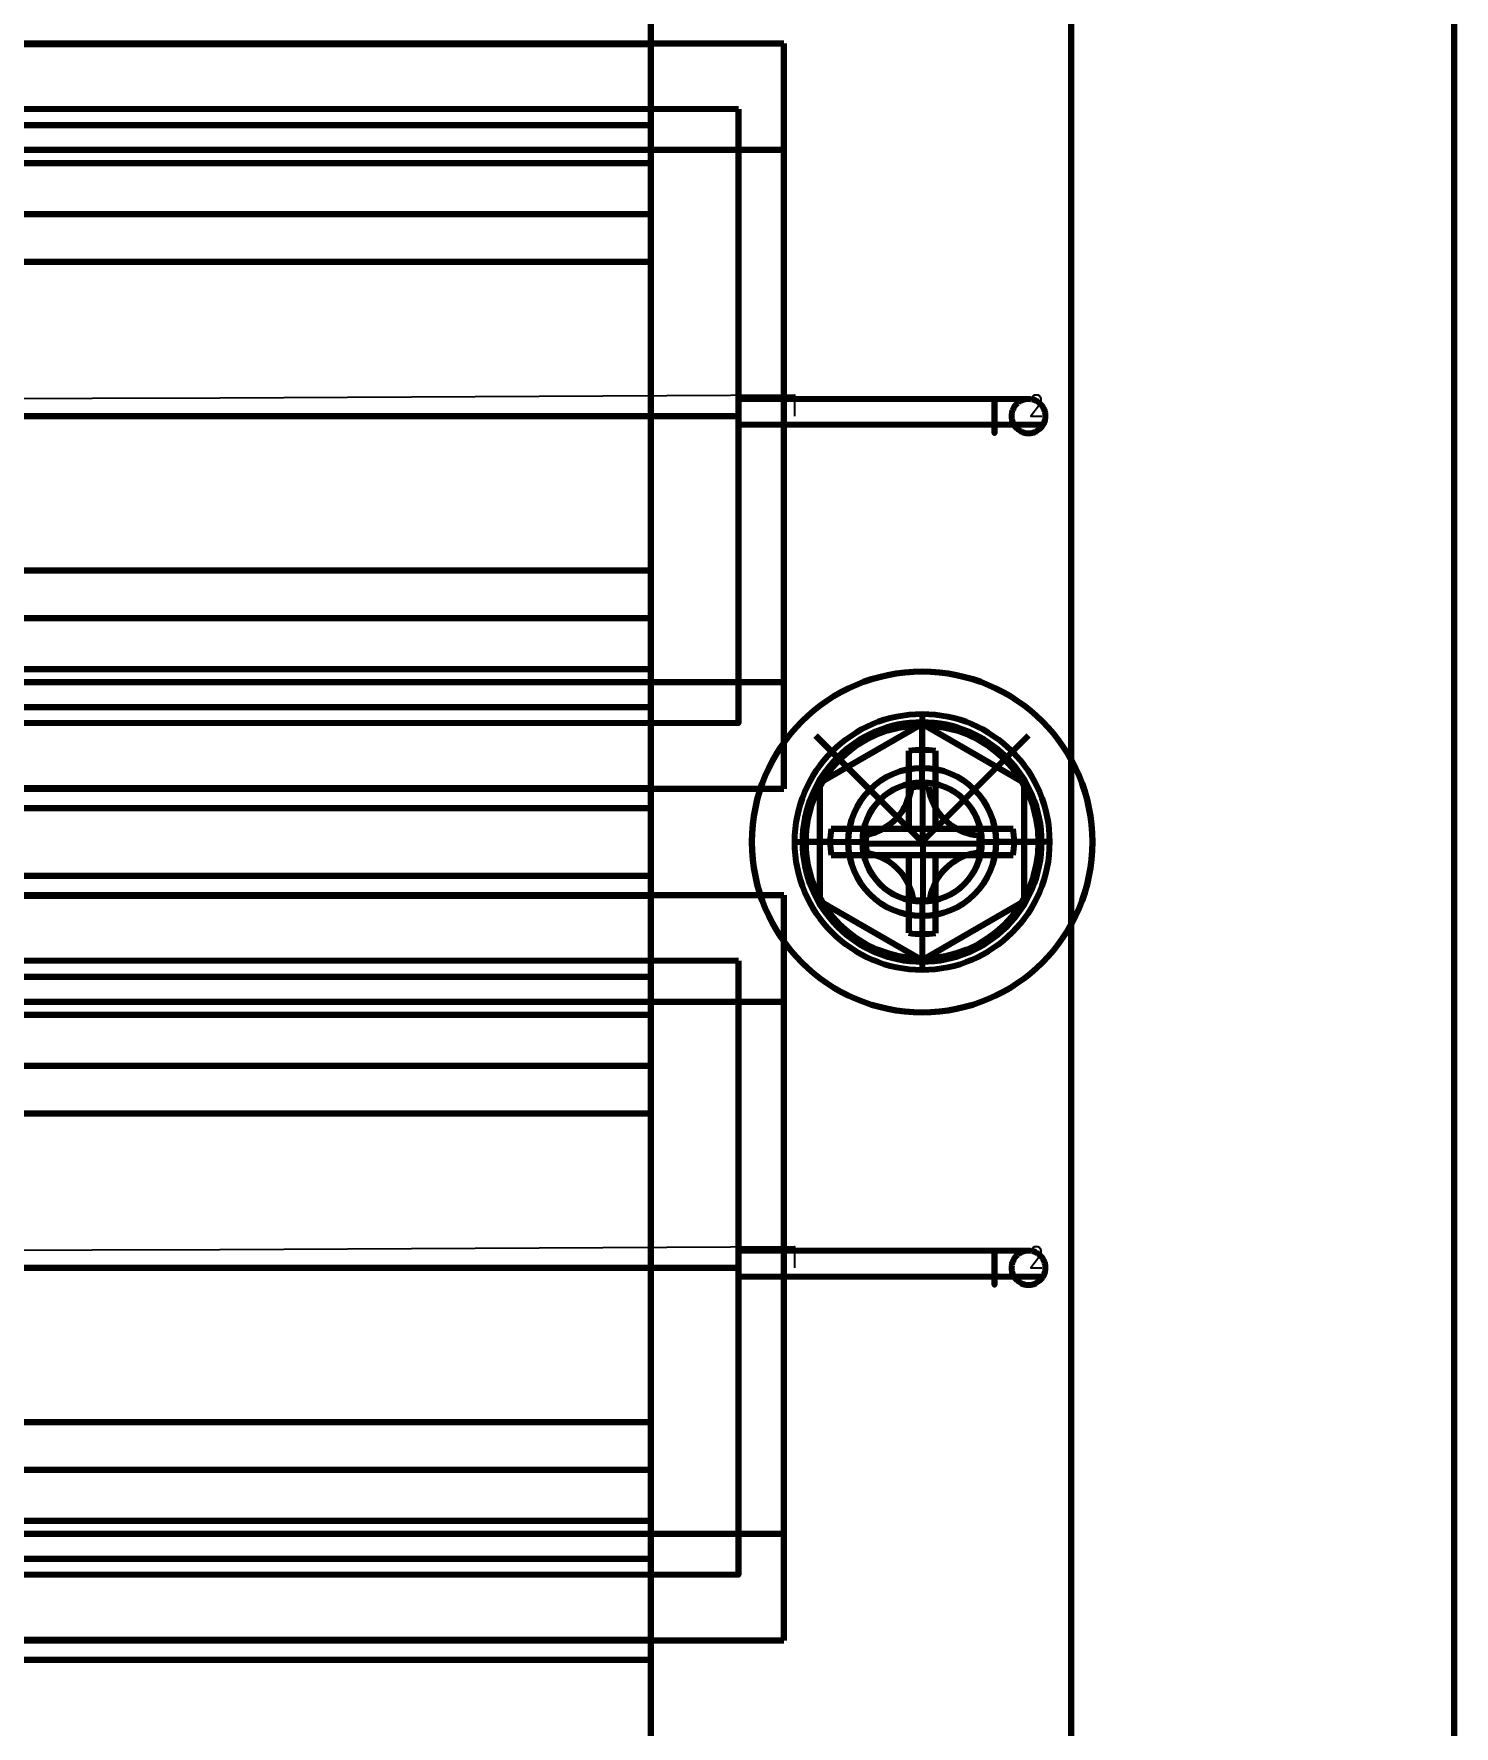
# Model space of a CAD drawing. Header units: inches. Extents: x -0.4 to 8, y -0.5 to 10.5.
# Drawn here: x 5.265 to 6.6, y 1.97 to 3.559 of the extents above; entities that cross this region are included whole.
import ezdxf

# ---------------------------------------------------------------- set-up
doc = ezdxf.new("R2010")
doc.units = ezdxf.units.IN
doc.header["$LTSCALE"] = 0.504853
doc.header["$MEASUREMENT"] = 0
for name, color, linetype in [('1', 7, 'Continuous'), ('135', 7, 'Continuous'), ('2', 7, 'Continuous'), ('3', 7, 'Continuous'), ('65', 7, 'Continuous'), ('80', 7, 'Continuous')]:
    doc.layers.add(name, color=color, linetype=linetype)
doc.styles.get("Standard").update_dxf_attribs({"font": 'ROMANS.SHX'})

# ---------------------------------------------------------------- blocks, each defined once
blk = doc.blocks.new('H50')
at = {"color": 1, "linetype": 'Continuous', "lineweight": 211}
for p, q in [((0, 0.16, -0.062), (0, 0.16, -0.125)), ((0, 0.12, -0.125), (0, 0.0695, -0.0679)), ((0, 0.0695, -0.0679), (0, 0.0695, -0.062)), ((-0.16, 0, -0.125), (-0.16, 0, -0.062)), ((-0.12, 0, -0.125), (-0.0695, 0, -0.0679)), ((-0.0695, 0, -0.0679), (-0.0695, 0, -0.062)), ((0.12, 0, -0.125), (0.0695, 0, -0.0679)), ((0.0695, 0, -0.0679), (0.0695, 0, -0.062)), ((0.16, 0, -0.062), (0.16, 0, -0.125)), ((0, -0.0695, -0.0679), (0, -0.12, -0.125)), ((0, -0.0695, -0.062), (0, -0.0695, -0.0679)), ((0, -0.16, -0.062), (0, -0.16, -0.125))]:
    blk.add_line(p, q, dxfattribs=at)
at = {"color": 1, "linetype": 'Continuous', "lineweight": 211, "extrusion": (-1e-15, 0, -1)}
for centre, radius in [((0, 0, 0.125), 0.16), ((0, 0, 0.125), 0.12), ((0, 0, 0.125), 0.12), ((0, 0, 0.0679), 0.0695), ((0, 0, 0.062), 0.0695)]:
    blk.add_circle(centre, radius, dxfattribs=at)
at = {"color": 1, "linetype": 'Continuous', "lineweight": 211}
for centre, radius in [((0, 0, -0.062), 0.16), ((0, 0, -0.062), 0.16), ((0, 0, -0.125), 0.16), ((0, 0, -0.0679), 0.0695), ((0, 0, -0.062), 0.0695)]:
    blk.add_circle(centre, radius, dxfattribs=at)
at = {"layer": '2', "color": 1, "linetype": 'Continuous', "lineweight": 211}
blk.add_line((0, 0, -0.0899), (-0.1, 0.1, -0.1899), dxfattribs=at)
blk.add_point((0, 0, -0.0899), dxfattribs=at)
blk = doc.blocks.new('H26')
at = {"color": 1, "linetype": 'Continuous', "lineweight": 211}
for p, q in [((0, 0.1095, 0.475), (0, 0.1095, 0.521)), ((-0.012574, 0.0125, 0.535238), (-0.012574, 0.085476, 0.535238)), ((-0.012574, 0.085476, 0.535238), (-0.012574, 0.0125, 0.535238)), ((0.012426, 0.085498, 0.535238), (0.012426, 0.0125, 0.535238)), ((0.012426, 0.0125, 0.535238), (0.012426, 0.085498, 0.535238)), ((0, 0.056, 0.475), (0, 0.056, 0.225)), ((-0.1095, 0, 0.475), (-0.1095, 0, 0.521)), ((-0.085566, 0.0125, 0.5352), (0.085566, 0.0125, 0.5352)), ((0.085566, 0.0125, 0.5352), (-0.085566, 0.0125, 0.5352)), ((-0.056, 0, 0.475), (-0.056, 0, 0.225)), ((-0.012574, 0.0125, 0.554073), (-0.012574, 0.0125, 0.535238)), ((0.012426, 0.0125, 0.535238), (-0.012574, 0.0125, 0.535238)), ((-0.012574, 0.0125, 0.535238), (-0.012574, 0.0125, 0.554069)), ((-0.012574, 0.0125, 0.535238), (0.012426, 0.0125, 0.535238)), ((0.012426, 0.0125, 0.554078), (0.012426, 0.0125, 0.535238)), ((0.012426, 0.0125, 0.535238), (0.012426, 0.0125, 0.554083)), ((0.056, 0, 0.475), (0.056, 0, 0.225)), ((0.1095, 0, 0.521), (0.1095, 0, 0.475)), ((0.085566, -0.0125, 0.5352), (-0.085566, -0.0125, 0.5352)), ((-0.085566, -0.0125, 0.5352), (0.085566, -0.0125, 0.5352)), ((-0.012574, -0.0125, 0.535238), (-0.012574, -0.0125, 0.554073)), ((-0.012574, -0.085476, 0.535238), (-0.012574, -0.0125, 0.535238)), ((-0.012574, -0.0125, 0.554069), (-0.012574, -0.0125, 0.535238)), ((-0.012574, -0.0125, 0.535238), (0.012426, -0.0125, 0.535238)), ((0.012426, -0.0125, 0.535238), (-0.012574, -0.0125, 0.535238)), ((-0.012574, -0.0125, 0.535238), (-0.012574, -0.085476, 0.535238)), ((0.012426, -0.0125, 0.535238), (0.012426, -0.0125, 0.554078)), ((0.012426, -0.0125, 0.554083), (0.012426, -0.0125, 0.535238)), ((0.012426, -0.0125, 0.535238), (0.012426, -0.085498, 0.535238)), ((0.012426, -0.085498, 0.535238), (0.012426, -0.0125, 0.535238)), ((0, -0.056, 0.225), (0, -0.056, 0.475)), ((0, -0.1095, 0.475), (0, -0.1095, 0.521))]:
    blk.add_line(p, q, dxfattribs=at)
for points in [[(-0.012574, 0.085476, 0.535238), (-0.012574, 0.079041, 0.538149), (-0.012574, 0.072537, 0.540819), (-0.012574, 0.065615, 0.543372), (-0.012574, 0.058633, 0.545659), (-0.012574, 0.047163, 0.548813), (-0.012574, 0.03969, 0.550479), (-0.012574, 0.032106, 0.551866), (-0.012574, 0.026034, 0.55276), (-0.012574, 0.021778, 0.553274), (-0.012574, 0.020527, 0.553407), (-0.012574, 0.016575, 0.553776), (-0.012574, 0.013402, 0.554015), (-0.012574, 0.0125, 0.554073)], [(-0.012574, 0.085476, 0.535238), (-0.012574, 0.079041, 0.538149), (-0.012574, 0.072537, 0.540819), (-0.012574, 0.065615, 0.543372), (-0.012574, 0.058633, 0.545659), (-0.012574, 0.047163, 0.548813), (-0.012574, 0.03969, 0.550479), (-0.012574, 0.032106, 0.551866), (-0.012574, 0.026034, 0.55276), (-0.012574, 0.021778, 0.553274), (-0.012574, 0.020527, 0.553407), (-0.012574, 0.016575, 0.553776), (-0.012574, 0.013402, 0.554015), (-0.012574, 0.0125, 0.554073)], [(0.012426, 0.0125, 0.554083), (0.012426, 0.01546, 0.553875), (0.012426, 0.020617, 0.553407), (0.012426, 0.021523, 0.553311), (0.012426, 0.028929, 0.552367), (0.012426, 0.036074, 0.551188), (0.012426, 0.047202, 0.548813), (0.012426, 0.059973, 0.545252), (0.012426, 0.072563, 0.540819), (0.012426, 0.079064, 0.538149), (0.012426, 0.085498, 0.535238)], [(0.012426, 0.0125, 0.554083), (0.012426, 0.01546, 0.553875), (0.012426, 0.020617, 0.553407), (0.012426, 0.021523, 0.553311), (0.012426, 0.028929, 0.552367), (0.012426, 0.036074, 0.551188), (0.012426, 0.047202, 0.548813), (0.012426, 0.059973, 0.545252), (0.012426, 0.072563, 0.540819), (0.012426, 0.079064, 0.538149), (0.012426, 0.085498, 0.535238)], [(-0.012574, 0.0125, 0.554073), (-0.015065, 0.0125, 0.553901), (-0.019846, 0.0125, 0.553481), (-0.020572, 0.0125, 0.553407), (-0.024982, 0.0125, 0.5529), (-0.031273, 0.0125, 0.552005), (-0.039292, 0.0125, 0.550565), (-0.047183, 0.0125, 0.548813), (-0.055807, 0.0125, 0.54651), (-0.06435, 0.0125, 0.543813), (-0.07255, 0.0125, 0.540819), (-0.079093, 0.0125, 0.538131), (-0.085566, 0.0125, 0.5352)], [(-0.012574, 0.0125, 0.554073), (-0.015065, 0.0125, 0.553901), (-0.019846, 0.0125, 0.553481), (-0.020572, 0.0125, 0.553407), (-0.024982, 0.0125, 0.5529), (-0.031273, 0.0125, 0.552005), (-0.039292, 0.0125, 0.550565), (-0.047183, 0.0125, 0.548813), (-0.055807, 0.0125, 0.54651), (-0.06435, 0.0125, 0.543813), (-0.07255, 0.0125, 0.540819), (-0.079093, 0.0125, 0.538131), (-0.085566, 0.0125, 0.5352)], [(0.085566, 0.0125, 0.5352), (0.082523, 0.0125, 0.536612), (0.07255, 0.0125, 0.540819), (0.059958, 0.0125, 0.545252), (0.047183, 0.0125, 0.548813), (0.038709, 0.0125, 0.550681), (0.031321, 0.0125, 0.551997), (0.023713, 0.0125, 0.553056), (0.020572, 0.0125, 0.553407), (0.016371, 0.0125, 0.553797), (0.013138, 0.0125, 0.554037), (0.012426, 0.0125, 0.554083)], [(0.085566, 0.0125, 0.5352), (0.082523, 0.0125, 0.536612), (0.07255, 0.0125, 0.540819), (0.059958, 0.0125, 0.545252), (0.047183, 0.0125, 0.548813), (0.038709, 0.0125, 0.550681), (0.031321, 0.0125, 0.551997), (0.023713, 0.0125, 0.553056), (0.020572, 0.0125, 0.553407), (0.016371, 0.0125, 0.553797), (0.013138, 0.0125, 0.554037), (0.012426, 0.0125, 0.554083)], [(-0.085566, -0.0125, 0.5352), (-0.079093, -0.0125, 0.538131), (-0.07255, -0.0125, 0.540819), (-0.06435, -0.0125, 0.543813), (-0.055807, -0.0125, 0.54651), (-0.047183, -0.0125, 0.548813), (-0.039292, -0.0125, 0.550565), (-0.031273, -0.0125, 0.552005), (-0.024982, -0.0125, 0.5529), (-0.020572, -0.0125, 0.553407), (-0.019846, -0.0125, 0.553481), (-0.015065, -0.0125, 0.553901), (-0.012574, -0.0125, 0.554073)], [(-0.085566, -0.0125, 0.5352), (-0.079093, -0.0125, 0.538131), (-0.07255, -0.0125, 0.540819), (-0.06435, -0.0125, 0.543813), (-0.055807, -0.0125, 0.54651), (-0.047183, -0.0125, 0.548813), (-0.039292, -0.0125, 0.550565), (-0.031273, -0.0125, 0.552005), (-0.024982, -0.0125, 0.5529), (-0.020572, -0.0125, 0.553407), (-0.019846, -0.0125, 0.553481), (-0.015065, -0.0125, 0.553901), (-0.012574, -0.0125, 0.554073)], [(-0.012574, -0.0125, 0.554073), (-0.012574, -0.013402, 0.554015), (-0.012574, -0.016575, 0.553776), (-0.012574, -0.020527, 0.553407), (-0.012574, -0.021778, 0.553274), (-0.012574, -0.026034, 0.55276), (-0.012574, -0.032106, 0.551866), (-0.012574, -0.03969, 0.550479), (-0.012574, -0.047163, 0.548813), (-0.012574, -0.058633, 0.545659), (-0.012574, -0.065615, 0.543372), (-0.012574, -0.072537, 0.540819), (-0.012574, -0.079041, 0.538149), (-0.012574, -0.085476, 0.535238)], [(-0.012574, -0.0125, 0.554073), (-0.012574, -0.013402, 0.554015), (-0.012574, -0.016575, 0.553776), (-0.012574, -0.020527, 0.553407), (-0.012574, -0.021778, 0.553274), (-0.012574, -0.026034, 0.55276), (-0.012574, -0.032106, 0.551866), (-0.012574, -0.03969, 0.550479), (-0.012574, -0.047163, 0.548813), (-0.012574, -0.058633, 0.545659), (-0.012574, -0.065615, 0.543372), (-0.012574, -0.072537, 0.540819), (-0.012574, -0.079041, 0.538149), (-0.012574, -0.085476, 0.535238)], [(0.012426, -0.0125, 0.554083), (0.013138, -0.0125, 0.554037), (0.016371, -0.0125, 0.553797), (0.020572, -0.0125, 0.553407), (0.023713, -0.0125, 0.553056), (0.031321, -0.0125, 0.551997), (0.038709, -0.0125, 0.550681), (0.047183, -0.0125, 0.548813), (0.059958, -0.0125, 0.545252), (0.07255, -0.0125, 0.540819), (0.082523, -0.0125, 0.536612), (0.085566, -0.0125, 0.5352)], [(0.012426, -0.085498, 0.535238), (0.012426, -0.079064, 0.538149), (0.012426, -0.072563, 0.540819), (0.012426, -0.059973, 0.545252), (0.012426, -0.047202, 0.548813), (0.012426, -0.036074, 0.551188), (0.012426, -0.028929, 0.552367), (0.012426, -0.021523, 0.553311), (0.012426, -0.020617, 0.553407), (0.012426, -0.01546, 0.553875), (0.012426, -0.0125, 0.554083)], [(0.012426, -0.0125, 0.554083), (0.013138, -0.0125, 0.554037), (0.016371, -0.0125, 0.553797), (0.020572, -0.0125, 0.553407), (0.023713, -0.0125, 0.553056), (0.031321, -0.0125, 0.551997), (0.038709, -0.0125, 0.550681), (0.047183, -0.0125, 0.548813), (0.059958, -0.0125, 0.545252), (0.07255, -0.0125, 0.540819), (0.082523, -0.0125, 0.536612), (0.085566, -0.0125, 0.5352)], [(0.012426, -0.085498, 0.535238), (0.012426, -0.079064, 0.538149), (0.012426, -0.072563, 0.540819), (0.012426, -0.059973, 0.545252), (0.012426, -0.047202, 0.548813), (0.012426, -0.036074, 0.551188), (0.012426, -0.028929, 0.552367), (0.012426, -0.021523, 0.553311), (0.012426, -0.020617, 0.553407), (0.012426, -0.01546, 0.553875), (0.012426, -0.0125, 0.554083)]]:
    blk.add_polyline3d(points, dxfattribs=at)
at = {"color": 1, "linetype": 'Continuous', "lineweight": 211, "extrusion": (0, 0, -1)}
for centre, radius in [((0, 0, -0.521), 0.111346), ((0, 0, -0.521), 0.111345), ((0, 0, -0.475), 0.1095), ((0, 0, -0.521), 0.1095), ((0, 0, -0.475), 0.1095), ((0, 0, -0.225), 0.056)]:
    blk.add_circle(centre, radius, dxfattribs=at)
at = {"color": 1, "linetype": 'Continuous', "lineweight": 211}
for centre, radius in [((0, 0, 0.521), 0.1095), ((0, 0, 0.475), 0.056), ((0, 0, 0.475), 0.056), ((0, 0, 0.225), 0.056)]:
    blk.add_circle(centre, radius, dxfattribs=at)
at = {"color": 1, "linetype": 'Continuous', "lineweight": 211, "extrusion": (-1, 0, 0)}
blk.add_arc((0, 0.354861), 0.2, 115.593272, 123.829806, dxfattribs=at)
at = {"color": 1, "linetype": 'Continuous', "lineweight": 211}
for centre, radius, start, end in [((0, 0, 0.535238), 0.086396, 81.730414, 98.368234), ((0, 0, 0.535238), 0.086396, 81.730433, 98.368253), ((0, 0, 0.5352), 0.086474, 171.688681, 188.311134), ((0, 0, 0.5352), 0.086474, 171.688662, 188.311115), ((0, 0, 0.5352), 0.086474, 360, 8.311323), ((0, 0, 0.5352), 0.086474, 0, 8.311323), ((0, 0, 0.5352), 0.086474, 351.688681, 0.000004), ((0, 0, 0.5352), 0.086474, 351.688665, 359.999988), ((0, 0, 0.535238), 0.086396, 261.631736, 278.269556), ((0, 0, 0.535238), 0.086396, 261.631753, 278.269572)]:
    blk.add_arc(centre, radius, start, end, dxfattribs=at)
at = {"color": 1, "linetype": 'Continuous', "lineweight": 211, "extrusion": (0, -1, 0)}
for start, end in [(115.618146, 123.829804), (56.170211, 64.381869)]:
    blk.add_arc((0, 0.354861), 0.2, start, end, dxfattribs=at)
at = {"color": 1, "linetype": 'Continuous', "lineweight": 211, "extrusion": (1, 1e-15, 0)}
blk.add_arc((0, 0.354861), 0.2, 115.593273, 123.829807, dxfattribs=at)
at = {"layer": '2', "color": 3, "linetype": 'Continuous', "lineweight": 211}
blk.add_line((0, 0, 0.35), (0.1, 0.1, 0.45), dxfattribs=at)
blk.add_point((0, 0, 0.35), dxfattribs=at)
blk = doc.blocks.new('H35')
at = {"color": 1, "linetype": 'Continuous', "lineweight": 211}
for p, q in [((2.14, 0.13, 0.375), (2.14, -4.14, 0.375)), ((2.14, 0.13, 0.475), (2.14, -4.14, 0.475)), ((2.14, -4.14, 0.375), (2.14, 0.13, 0.375)), ((2.14, -4.14, 0.475), (2.14, 0.13, 0.475)), ((0.12, -0.85, 0.375), (1.87, -0.85, 0.375)), ((1.87, -0.85, 0.375), (0.12, -0.85, 0.375)), ((1.87, -0.95, 0.475), (1.87, -0.85, 0.375)), ((1.87, -0.85, 0.375), (1.87, -0.95, 0.475)), ((1.87, -1.55, 0.375), (1.87, -0.85, 0.375)), ((1.87, -0.85, 0.375), (1.87, -1.55, 0.375)), ((0.12, -0.95, 0.475), (1.87, -0.95, 0.475)), ((1.87, -0.95, 0.475), (0.12, -0.95, 0.475)), ((1.87, -0.95, 0.475), (1.87, -1.45, 0.475)), ((1.87, -1.45, 0.475), (1.87, -0.95, 0.475)), ((0.12, -1.45, 0.475), (1.87, -1.45, 0.475)), ((1.87, -1.45, 0.475), (0.12, -1.45, 0.475)), ((1.87, -1.55, 0.375), (1.87, -1.45, 0.475)), ((1.87, -1.45, 0.475), (1.87, -1.55, 0.375)), ((2, -1.5305, 0.375), (2, -1.5305, 0.475)), ((1.87, -1.55, 0.375), (0.12, -1.55, 0.375)), ((0.12, -1.55, 0.375), (1.87, -1.55, 0.375)), ((1.9305, -1.6, 0.375), (1.9305, -1.6, 0.475)), ((2.0695, -1.6, 0.375), (2.0695, -1.6, 0.475)), ((1.87, -1.65, 0.375), (0.12, -1.65, 0.375)), ((0.12, -1.65, 0.375), (1.87, -1.65, 0.375)), ((1.87, -1.65, 0.375), (1.87, -1.75, 0.475)), ((1.87, -1.75, 0.475), (1.87, -1.65, 0.375)), ((1.87, -1.65, 0.375), (1.87, -2.35, 0.375)), ((1.87, -2.35, 0.375), (1.87, -1.65, 0.375)), ((2, -1.6695, 0.475), (2, -1.6695, 0.375)), ((1.87, -1.75, 0.475), (0.12, -1.75, 0.475)), ((0.12, -1.75, 0.475), (1.87, -1.75, 0.475)), ((1.87, -2.25, 0.475), (1.87, -1.75, 0.475)), ((1.87, -1.75, 0.475), (1.87, -2.25, 0.475)), ((0.12, -2.25, 0.475), (1.87, -2.25, 0.475)), ((1.87, -2.25, 0.475), (0.12, -2.25, 0.475)), ((1.87, -2.35, 0.375), (1.87, -2.25, 0.475)), ((1.87, -2.25, 0.475), (1.87, -2.35, 0.375)), ((1.87, -2.35, 0.375), (0.12, -2.35, 0.375)), ((0.12, -2.35, 0.375), (1.87, -2.35, 0.375))]:
    blk.add_line(p, q, dxfattribs=at)
for centre in [(2, -1.6, 0.375), (2, -1.6, 0.475)]:
    blk.add_circle(centre, 0.0695, dxfattribs=at)
at = {"color": 1, "linetype": 'Continuous', "lineweight": 211, "extrusion": (0, 0, -1)}
for centre in [(-2, -1.6, -0.475), (-2, -1.6, -0.375)]:
    blk.add_circle(centre, 0.0695, dxfattribs=at)
blk = doc.blocks.new('H62')
at = {"color": 1, "linetype": 'Continuous', "lineweight": 211}
for p, q in [((-0.000094, 0.056, -0.058687), (-0.000094, 0.1125, -0.125687)), ((-0.000094, 0.056, 0.124313), (-0.000094, 0.056, -0.058687)), ((0.00066, -0.001414, -0.060366), (0.00066, 0.052031, -0.125687)), ((-0.030601, 0.01635, -0.104312), (-0.030601, 0.01635, -0.125687)), ((0.016218, 0.026528, -0.099504), (0.016218, 0.026528, -0.125687)), ((-0.112594, 0, -0.125687), (-0.056094, 0, -0.058687)), ((-0.056094, 0, -0.058687), (-0.056094, 0, 0.124313)), ((0.055906, 0, 0.124313), (0.055906, 0, -0.058687)), ((0.055906, 0, -0.058687), (0.112406, 0, -0.125687)), ((-0.052784, -0.001414, -0.125687), (0.00066, -0.001414, -0.060366)), ((0.00066, -0.001414, -0.060366), (0.054105, -0.001414, -0.125687)), ((0.00066, -0.001414, -0.060366), (0.00066, -0.054858, -0.125687)), ((-0.018388, -0.03047, -0.102979), (-0.018388, -0.03047, -0.125687)), ((0.027414, -0.020292, -0.125687), (0.027414, -0.020292, -0.100386)), ((-0.000094, -0.056, 0.124313), (-0.000094, -0.056, -0.058687)), ((-0.000094, -0.056, -0.058687), (-0.000094, -0.1125, -0.125687))]:
    blk.add_line(p, q, dxfattribs=at)
for points in [[(-0.05216, 0.006728, -0.125687), (-0.04396, 0.00903, -0.116375), (-0.039138, 0.011099, -0.111356), (-0.030601, 0.01635, -0.104312), (-0.027233, 0.019125, -0.102703), (-0.024118, 0.02216, -0.102167), (-0.020301, 0.026691, -0.103218), (-0.017733, 0.030444, -0.105327), (-0.017367, 0.031042, -0.105742), (-0.015074, 0.035266, -0.109147), (-0.011026, 0.046991, -0.121227), (-0.010765, 0.048274, -0.12268), (-0.010334, 0.050888, -0.125687)], [(-0.05216, 0.006728, -0.125687), (-0.04396, 0.00903, -0.116375), (-0.039138, 0.011099, -0.111356), (-0.030601, 0.01635, -0.104312), (-0.027233, 0.019125, -0.102703), (-0.024118, 0.02216, -0.102167), (-0.020301, 0.026691, -0.103218), (-0.017733, 0.030444, -0.105327), (-0.017367, 0.031042, -0.105742), (-0.015074, 0.035266, -0.109147), (-0.011026, 0.046991, -0.121227), (-0.010765, 0.048274, -0.12268), (-0.010334, 0.050888, -0.125687)], [(0.006016, 0.051762, -0.125687), (0.006893, 0.046666, -0.119622), (0.008217, 0.04184, -0.114032), (0.009674, 0.037917, -0.109683), (0.012139, 0.032813, -0.104489), (0.014233, 0.029342, -0.101454), (0.016546, 0.0261, -0.099196), (0.019379, 0.022735, -0.097709), (0.021379, 0.020669, -0.097375), (0.023762, 0.01848, -0.097627), (0.027535, 0.015513, -0.099185), (0.032546, 0.012346, -0.102811), (0.037585, 0.00989, -0.107564), (0.045366, 0.0073, -0.116034), (0.053596, 0.005946, -0.125687)], [(0.006016, 0.051762, -0.125687), (0.006893, 0.046666, -0.119622), (0.008217, 0.04184, -0.114032), (0.009674, 0.037917, -0.109683), (0.012139, 0.032813, -0.104489), (0.014233, 0.029342, -0.101454), (0.016546, 0.0261, -0.099196), (0.019379, 0.022735, -0.097709), (0.021379, 0.020669, -0.097375), (0.023762, 0.01848, -0.097627), (0.027535, 0.015513, -0.099185), (0.032546, 0.012346, -0.102811), (0.037585, 0.00989, -0.107564), (0.045366, 0.0073, -0.116034), (0.053596, 0.005946, -0.125687)], [(-0.008408, -0.054083, -0.125687), (-0.010196, -0.046378, -0.116901), (-0.012699, -0.039921, -0.110182), (-0.014716, -0.03603, -0.10666), (-0.017123, -0.032216, -0.103837), (-0.020065, -0.028366, -0.101921), (-0.023633, -0.024527, -0.10135), (-0.027129, -0.021418, -0.102215), (-0.031382, -0.018305, -0.104637), (-0.035458, -0.015883, -0.107921), (-0.039755, -0.013832, -0.112041), (-0.044697, -0.01203, -0.117301), (-0.052034, -0.010334, -0.125687)], [(-0.008408, -0.054083, -0.125687), (-0.010196, -0.046378, -0.116901), (-0.012699, -0.039921, -0.110182), (-0.014716, -0.03603, -0.10666), (-0.017123, -0.032216, -0.103837), (-0.020065, -0.028366, -0.101921), (-0.023633, -0.024527, -0.10135), (-0.027129, -0.021418, -0.102215), (-0.031382, -0.018305, -0.104637), (-0.035458, -0.015883, -0.107921), (-0.039755, -0.013832, -0.112041), (-0.044697, -0.01203, -0.117301), (-0.052034, -0.010334, -0.125687)], [(0.053411, -0.010002, -0.125687), (0.046028, -0.011331, -0.117125), (0.040373, -0.013122, -0.110968), (0.03428, -0.015897, -0.105107), (0.027414, -0.020292, -0.100386)], [(0.053411, -0.010002, -0.125687), (0.046028, -0.011331, -0.117125), (0.040373, -0.013122, -0.110968), (0.03428, -0.015897, -0.105107), (0.027414, -0.020292, -0.100386)], [(0.027414, -0.020292, -0.100386), (0.022411, -0.024597, -0.099219), (0.019784, -0.027356, -0.099757), (0.01735, -0.03032, -0.101161), (0.013958, -0.035354, -0.104918), (0.011595, -0.03982, -0.109172), (0.008361, -0.048752, -0.118984), (0.0072, -0.054457, -0.125687)], [(0.027414, -0.020292, -0.100386), (0.022411, -0.024597, -0.099219), (0.019784, -0.027356, -0.099757), (0.01735, -0.03032, -0.101161), (0.013958, -0.035354, -0.104918), (0.011595, -0.03982, -0.109172), (0.008361, -0.048752, -0.118984), (0.0072, -0.054457, -0.125687)]]:
    blk.add_polyline3d(points, dxfattribs=at)
at = {"color": 1, "linetype": 'Continuous', "lineweight": 211, "extrusion": (-1e-15, 0, -1)}
for centre, radius in [((0.000094, 0, 0.125687), 0.1125), ((0.000094, 0, 0.058687), 0.056)]:
    blk.add_circle(centre, radius, dxfattribs=at)
at = {"color": 1, "linetype": 'Continuous', "lineweight": 211}
for centre in [(-0.000094, 0, 0.124313), (-0.000094, 0, -0.058687)]:
    blk.add_circle(centre, 0.056, dxfattribs=at)
at = {"color": 1, "linetype": 'Continuous', "lineweight": 211, "extrusion": (1e-15, -1e-15, -1)}
blk.add_arc((0.062154, 0.058081, 0.125687), 0.052316, 187.902683, 258.987718, dxfattribs=at)
at = {"color": 1, "linetype": 'Continuous', "lineweight": 211}
for centre, radius, start, end in [((0.00066, -0.001414, -0.125687), 0.053445, 84.249559, 101.871869), ((0.00066, -0.001414, -0.125687), 0.053445, 350.753146, 7.914989), ((0.00066, -0.001414, -0.125687), 0.053445, 180.000305, 189.60803), ((0.058967, -0.062022, -0.125687), 0.052316, 96.096776, 127.092837), ((0.00066, -0.001414, -0.125687), 0.053445, 260.23106, 277.028677)]:
    blk.add_arc(centre, radius, start, end, dxfattribs=at)
at = {"color": 1, "linetype": 'Continuous', "lineweight": 211, "extrusion": (0, 1e-15, -1)}
blk.add_arc((-0.057949, 0.058081, 0.125687), 0.052316, 274.772808, 353.062951, dxfattribs=at)
at = {"color": 1, "linetype": 'Continuous', "lineweight": 211, "extrusion": (4.5e-14, 0, -1)}
blk.add_arc((-0.00066, -0.001414, 0.125687), 0.053445, 0, 8.76173, dxfattribs=at)
at = {"color": 1, "linetype": 'Continuous', "lineweight": 211, "extrusion": (-1e-15, 1e-15, -1)}
blk.add_arc((0.060118, -0.062022, 0.125687), 0.052316, 98.888782, 171.272575, dxfattribs=at)
at = {"color": 1, "linetype": 'Continuous', "lineweight": 211, "extrusion": (-2e-15, 0, -1)}
blk.add_arc((-0.058967, -0.062022, 0.125687), 0.052316, 8.314552, 52.907206, dxfattribs=at)
at = {"layer": '2', "color": 3, "linetype": 'Continuous', "lineweight": 211}
blk.add_line((-0.000071, -0.000153, -0.029578), (-0.100071, 0.099847, -0.129578), dxfattribs=at)
blk.add_point((-0.000071, -0.000153, -0.029578), dxfattribs=at)
blk = doc.blocks.new('H32')
at = {"color": 1, "linetype": 'Continuous', "lineweight": 211}
for p, q in [((-0.096, 0.055426, 0.375), (0, 0.110851, 0.375)), ((0, 0.110851, 0.375), (-0.096, 0.055426, 0.375)), ((-0.096, 0.055426), (0, 0.110851)), ((-0.096, 0.055426), (0, 0.110851)), ((0, 0.110851, 0.375), (0.096, 0.055426, 0.375)), ((0, 0.110851), (0, 0.110851, 0.375)), ((0, 0.110851), (0.096, 0.055426)), ((0.096, 0.055426, 0.375), (0, 0.110851, 0.375)), ((0, 0.110851, 0.375), (0, 0.110851)), ((0, 0.110851), (0.096, 0.055426)), ((-0.096, -0.055426, 0.375), (-0.096, 0.055426, 0.375)), ((-0.096, 0.055426, 0.375), (-0.096, 0.055426)), ((-0.096, -0.055426), (-0.096, 0.055426)), ((-0.096, 0.055426), (-0.096, 0.055426, 0.375)), ((-0.096, 0.055426, 0.375), (-0.096, -0.055426, 0.375)), ((-0.096, -0.055426), (-0.096, 0.055426)), ((0, 0.056), (0, 0.056, 0.375)), ((0.096, -0.055426, 0.375), (0.096, 0.055426, 0.375)), ((0.096, 0.055426, 0.375), (0.096, 0.055426)), ((0.096, 0.055426), (0.096, -0.055426)), ((0.096, 0.055426, 0.375), (0.096, -0.055426, 0.375)), ((0.096, 0.055426), (0.096, -0.055426)), ((0.096, 0.055426), (0.096, 0.055426, 0.375)), ((-0.056, 0), (-0.056, 0, 0.375)), ((0.056, 0, 0.375), (0.056, 0)), ((0, -0.110851, 0.375), (-0.096, -0.055426, 0.375)), ((-0.096, -0.055426), (-0.096, -0.055426, 0.375)), ((-0.096, -0.055426, 0.375), (0, -0.110851, 0.375)), ((0, -0.110851), (-0.096, -0.055426)), ((0, -0.110851), (-0.096, -0.055426)), ((-0.096, -0.055426, 0.375), (-0.096, -0.055426)), ((0.096, -0.055426, 0.375), (0, -0.110851, 0.375)), ((0.096, -0.055426), (0, -0.110851)), ((0, -0.110851, 0.375), (0.096, -0.055426, 0.375)), ((0.096, -0.055426), (0, -0.110851)), ((0, -0.056), (0, -0.056, 0.375)), ((0.096, -0.055426), (0.096, -0.055426, 0.375)), ((0.096, -0.055426, 0.375), (0.096, -0.055426)), ((0, -0.110851, 0.375), (0, -0.110851)), ((0, -0.110851), (0, -0.110851, 0.375))]:
    blk.add_line(p, q, dxfattribs=at)
at = {"color": 1, "linetype": 'Continuous', "lineweight": 211, "extrusion": (0, 0, -1)}
blk.add_circle((0, 0), 0.056, dxfattribs=at)
at = {"color": 1, "linetype": 'Continuous', "lineweight": 211}
for centre in [(0, 0, 0.375), (0, 0, 0.375), (0, 0)]:
    blk.add_circle(centre, 0.056, dxfattribs=at)
at = {"layer": '2', "color": 3, "linetype": 'Continuous', "lineweight": 211}
blk.add_line((0, 0, 0.187527), (0.1, 0.1, 0.287527), dxfattribs=at)
blk.add_point((0, 0, 0.187527), dxfattribs=at)
blk = doc.blocks.new('C17')
at = {"color": 1, "linetype": 'Continuous', "lineweight": 211}
for p, q in [((1.9275, 0.2885, 0.2885), (0.2725, 0.2885, 0.2885)), ((1.9275, 0.2885, 0.2885), (0.2725, 0.2885, 0.2885)), ((1.9275, 0.2885, 0.2885), (0.2725, 0.2885, 0.2885)), ((0.2725, 0, 0.577), (1.9275, 0, 0.577)), ((1.9275, 0), (0.2725, 0)), ((0.2725, 0, 0.577), (1.9275, 0, 0.577)), ((1.9275, 0), (0.2725, 0)), ((0.2725, 0, 0.577), (1.9275, 0, 0.577)), ((1.9275, 0), (0.2725, 0)), ((1.9275, -0.2885, 0.2885), (0.2725, -0.2885, 0.2885)), ((1.9275, -0.2885, 0.2885), (0.2725, -0.2885, 0.2885)), ((1.9275, -0.2885, 0.2885), (0.2725, -0.2885, 0.2885))]:
    blk.add_line(p, q, dxfattribs=at)
at = {"color": 1, "linetype": 'Continuous', "lineweight": 211, "extrusion": (1, 0, 0)}
blk.add_circle((0, 0.2885, 1.9275), 0.2885, dxfattribs=at)
blk.add_circle((0, 0.2885, 1.9275), 0.2885, dxfattribs=at)
blk.add_circle((0, 0.2885, 1.9275), 0.2885, dxfattribs=at)
blk.add_circle((0, 0.2885, 1.9275), 0.2885, dxfattribs=at)
at = {"layer": '1', "color": 2, "linetype": 'Continuous', "lineweight": 211}
for points, weights, knots in [([(2.2, 0.016, -0.082), (2.2, 0.016, 0.08725), (2.2, 0.016, 0.2565), (2.2, 0.016, 0.2885), (2.168, 0.016, 0.2885), (2.04775, 0.016, 0.2885), (1.9275, 0.016, 0.2885)], [1, 1, 1, 0.707106781187, 1, 1, 1], [0, 0, 0, 0.5422465, 0.5422465, 0.61474067, 0.61474067, 1, 1, 1]), ([(1.9275, 0.016, 0.2885), (1.9275, 0.016, 0.260787), (1.9275, -0.008, 0.274644), (1.9275, -0.032, 0.2885), (1.9275, -0.008, 0.302356), (1.9275, 0.016, 0.316213), (1.9275, 0.016, 0.2885)], [1, 0.5, 1, 0.5, 1, 0.5, 1], [0, 0, 0, 0.33333333, 0.33333333, 0.66666667, 0.66666667, 1, 1, 1]), ([(2.168, 0.016, 0.2885), (2.168, 0.016, 0.316213), (2.168, -0.008, 0.302356), (2.168, -0.032, 0.2885), (2.168, -0.008, 0.274644), (2.168, 0.016, 0.260787), (2.168, 0.016, 0.2885)], [1, 0.5, 1, 0.5, 1, 0.5, 1], [0, 0, 0, 0.33333333, 0.33333333, 0.66666667, 0.66666667, 1, 1, 1]), ([(2.2, 0.016, 0.2565), (2.227713, 0.016, 0.2565), (2.213856, -0.008, 0.2565), (2.2, -0.032, 0.2565), (2.186144, -0.008, 0.2565), (2.172287, 0.016, 0.2565), (2.2, 0.016, 0.2565)], [1, 0.5, 1, 0.5, 1, 0.5, 1], [0, 0, 0, 0.33333333, 0.33333333, 0.66666667, 0.66666667, 1, 1, 1]), ([(2.2, 0.016, -0.082), (2.227713, 0.016, -0.082), (2.213856, -0.008, -0.082), (2.2, -0.032, -0.082), (2.186144, -0.008, -0.082), (2.172287, 0.016, -0.082), (2.2, 0.016, -0.082)], [1, 0.5, 1, 0.5, 1, 0.5, 1], [0, 0, 0, 0.33333333, 0.33333333, 0.66666667, 0.66666667, 1, 1, 1]), ([(1.9275, -0.008, 0.302356), (2.04775, -0.008, 0.302356), (2.168, -0.008, 0.302356), (2.213856, -0.008, 0.302356), (2.213856, -0.008, 0.2565), (2.213856, -0.008, 0.08725), (2.213856, -0.008, -0.082)], [1, 1, 1, 0.707106781187, 1, 1, 1], [0, 0, 0, 0.38525933, 0.38525933, 0.4577535, 0.4577535, 1, 1, 1]), ([(1.9275, -0.008, 0.274644), (2.04775, -0.008, 0.274644), (2.168, -0.008, 0.274644), (2.186144, -0.008, 0.274644), (2.186144, -0.008, 0.2565), (2.186144, -0.008, 0.08725), (2.186144, -0.008, -0.082)], [1, 1, 1, 0.707106781187, 1, 1, 1], [0, 0, 0, 0.38525933, 0.38525933, 0.4577535, 0.4577535, 1, 1, 1])]:
    blk.add_rational_spline(points, weights, degree=2, knots=knots, dxfattribs=at)
at = {"layer": '3', "color": 2, "linetype": 'Continuous', "lineweight": 211, "char_height": 0.02, "attachment_point": 1}
for s, insert in [('{\\W210.000000;1}', (0, 0.02)), ('{\\W0.852075;2}', (2.2, 0.02))]:
    blk.add_mtext(s, dxfattribs=dict(at, insert=insert))
blk = doc.blocks.new('C15')
at = {"color": 1, "linetype": 'Continuous', "lineweight": 211}
for p, q in [((1.9275, 0.2885, 0.2885), (0.2725, 0.2885, 0.2885)), ((1.9275, 0.2885, 0.2885), (0.2725, 0.2885, 0.2885)), ((1.9275, 0.2885, 0.2885), (0.2725, 0.2885, 0.2885)), ((0.2725, 0, 0.577), (1.9275, 0, 0.577)), ((1.9275, 0), (0.2725, 0)), ((0.2725, 0, 0.577), (1.9275, 0, 0.577)), ((1.9275, 0), (0.2725, 0)), ((0.2725, 0, 0.577), (1.9275, 0, 0.577)), ((1.9275, 0), (0.2725, 0)), ((1.9275, -0.2885, 0.2885), (0.2725, -0.2885, 0.2885)), ((1.9275, -0.2885, 0.2885), (0.2725, -0.2885, 0.2885)), ((1.9275, -0.2885, 0.2885), (0.2725, -0.2885, 0.2885))]:
    blk.add_line(p, q, dxfattribs=at)
at = {"color": 1, "linetype": 'Continuous', "lineweight": 211, "extrusion": (1, 0, 0)}
blk.add_circle((0, 0.2885, 1.9275), 0.2885, dxfattribs=at)
blk.add_circle((0, 0.2885, 1.9275), 0.2885, dxfattribs=at)
blk.add_circle((0, 0.2885, 1.9275), 0.2885, dxfattribs=at)
blk.add_circle((0, 0.2885, 1.9275), 0.2885, dxfattribs=at)
at = {"layer": '1', "color": 2, "linetype": 'Continuous', "lineweight": 211}
for points, weights, knots in [([(2.2, 0.016, -0.082), (2.2, 0.016, 0.08725), (2.2, 0.016, 0.2565), (2.2, 0.016, 0.2885), (2.168, 0.016, 0.2885), (2.04775, 0.016, 0.2885), (1.9275, 0.016, 0.2885)], [1, 1, 1, 0.707106781187, 1, 1, 1], [0, 0, 0, 0.5422465, 0.5422465, 0.61474067, 0.61474067, 1, 1, 1]), ([(1.9275, 0.016, 0.2885), (1.9275, 0.016, 0.260787), (1.9275, -0.008, 0.274644), (1.9275, -0.032, 0.2885), (1.9275, -0.008, 0.302356), (1.9275, 0.016, 0.316213), (1.9275, 0.016, 0.2885)], [1, 0.5, 1, 0.5, 1, 0.5, 1], [0, 0, 0, 0.33333333, 0.33333333, 0.66666667, 0.66666667, 1, 1, 1]), ([(2.168, 0.016, 0.2885), (2.168, 0.016, 0.316213), (2.168, -0.008, 0.302356), (2.168, -0.032, 0.2885), (2.168, -0.008, 0.274644), (2.168, 0.016, 0.260787), (2.168, 0.016, 0.2885)], [1, 0.5, 1, 0.5, 1, 0.5, 1], [0, 0, 0, 0.33333333, 0.33333333, 0.66666667, 0.66666667, 1, 1, 1]), ([(2.2, 0.016, 0.2565), (2.227713, 0.016, 0.2565), (2.213856, -0.008, 0.2565), (2.2, -0.032, 0.2565), (2.186144, -0.008, 0.2565), (2.172287, 0.016, 0.2565), (2.2, 0.016, 0.2565)], [1, 0.5, 1, 0.5, 1, 0.5, 1], [0, 0, 0, 0.33333333, 0.33333333, 0.66666667, 0.66666667, 1, 1, 1]), ([(2.2, 0.016, -0.082), (2.227713, 0.016, -0.082), (2.213856, -0.008, -0.082), (2.2, -0.032, -0.082), (2.186144, -0.008, -0.082), (2.172287, 0.016, -0.082), (2.2, 0.016, -0.082)], [1, 0.5, 1, 0.5, 1, 0.5, 1], [0, 0, 0, 0.33333333, 0.33333333, 0.66666667, 0.66666667, 1, 1, 1]), ([(1.9275, -0.008, 0.302356), (2.04775, -0.008, 0.302356), (2.168, -0.008, 0.302356), (2.213856, -0.008, 0.302356), (2.213856, -0.008, 0.2565), (2.213856, -0.008, 0.08725), (2.213856, -0.008, -0.082)], [1, 1, 1, 0.707106781187, 1, 1, 1], [0, 0, 0, 0.38525933, 0.38525933, 0.4577535, 0.4577535, 1, 1, 1]), ([(1.9275, -0.008, 0.274644), (2.04775, -0.008, 0.274644), (2.168, -0.008, 0.274644), (2.186144, -0.008, 0.274644), (2.186144, -0.008, 0.2565), (2.186144, -0.008, 0.08725), (2.186144, -0.008, -0.082)], [1, 1, 1, 0.707106781187, 1, 1, 1], [0, 0, 0, 0.38525933, 0.38525933, 0.4577535, 0.4577535, 1, 1, 1])]:
    blk.add_rational_spline(points, weights, degree=2, knots=knots, dxfattribs=at)
at = {"layer": '3', "color": 2, "linetype": 'Continuous', "lineweight": 211, "char_height": 0.02, "attachment_point": 1}
for s, insert in [('{\\W210.000000;1}', (0, 0.02)), ('{\\W0.852075;2}', (2.2, 0.02))]:
    blk.add_mtext(s, dxfattribs=dict(at, insert=insert))
blk = doc.blocks.new('H71')
at = {"color": 1, "linetype": 'Continuous', "lineweight": 211}
for p, q in [((1.745, -0.749502, 0.374445), (1.745, -0.850498, 0.374445)), ((1.745, -0.850498, 0.374445), (1.745, -0.749502, 0.374445)), ((1.745, -0.850498, 0.374445), (0.245, -0.850498, 0.374445)), ((0.245, -0.850498, 0.374445), (1.745, -0.850498, 0.374445)), ((1.745, -0.850498, 0.374445), (1.745, -0.962463, 0.486312)), ((1.745, -0.962463, 0.486312), (1.745, -0.850498, 0.374445)), ((0.245, -0.926576, 0.380541), (1.745, -0.926576, 0.380541)), ((1.745, -0.926576, 0.380541), (0.245, -0.926576, 0.380541)), ((0.245, -0.962463, 0.486312), (1.745, -0.962463, 0.486312)), ((1.745, -0.962463, 0.486312), (0.245, -0.962463, 0.486312)), ((1.745, -0.962463, 0.486312), (1.745, -1.010225, 0.56734)), ((1.745, -1.010225, 0.56734), (1.745, -0.962463, 0.486312)), ((1.745, -1.010225, 0.56734), (0.245, -1.010225, 0.56734)), ((0.245, -1.010225, 0.56734), (1.745, -1.010225, 0.56734)), ((0.245, -1.055005, 0.607603), (1.745, -1.055005, 0.607603)), ((1.745, -1.055005, 0.607603), (0.245, -1.055005, 0.607603)), ((1.745, -1.2, 0.577), (0.245, -1.2, 0.577)), ((0.245, -1.344994, 0.607603), (1.745, -1.344994, 0.607603)), ((1.745, -1.344994, 0.607603), (0.245, -1.344994, 0.607603)), ((1.745, -1.389774, 0.567341), (0.245, -1.389774, 0.567341)), ((0.245, -1.389775, 0.567341), (1.745, -1.389775, 0.567341)), ((1.745, -1.389775, 0.567341), (1.745, -1.437537, 0.486312)), ((1.745, -1.437537, 0.486312), (1.745, -1.389775, 0.567341)), ((0.245, -1.437537, 0.486312), (1.745, -1.437537, 0.486312)), ((1.745, -1.437537, 0.486312), (0.245, -1.437537, 0.486312)), ((1.745, -1.437537, 0.486312), (1.745, -1.549502, 0.374445)), ((1.745, -1.549502, 0.374445), (1.745, -1.437537, 0.486312)), ((0.245, -1.473424, 0.380541), (1.745, -1.473424, 0.380541)), ((1.745, -1.473424, 0.380541), (0.245, -1.473424, 0.380541)), ((0.245, -1.549502, 0.374445), (1.745, -1.549502, 0.374445)), ((1.745, -1.549502, 0.374445), (0.245, -1.549502, 0.374445)), ((1.745, -1.549502, 0.374445), (1.745, -1.650498, 0.374445)), ((1.745, -1.650498, 0.374445), (1.745, -1.549502, 0.374445)), ((1.745, -1.568198, 0.312445), (0.245, -1.568198, 0.312445)), ((0.245, -1.568198, 0.312445), (1.745, -1.568198, 0.312445)), ((1.745, -1.568198, 0.312445), (1.745, -1.631802, 0.312445)), ((1.745, -1.631802, 0.312445), (1.745, -1.568198, 0.312445)), ((1.745, -1.631802, 0.312445), (0.245, -1.631802, 0.312445)), ((0.245, -1.631802, 0.312445), (1.745, -1.631802, 0.312445)), ((1.745, -1.650498, 0.374445), (0.245, -1.650498, 0.374445)), ((0.245, -1.650498, 0.374445), (1.745, -1.650498, 0.374445)), ((1.745, -1.650498, 0.374445), (1.745, -1.762463, 0.486312)), ((1.745, -1.762463, 0.486312), (1.745, -1.650498, 0.374445)), ((1.745, -1.726576, 0.380541), (0.245, -1.726576, 0.380541)), ((0.245, -1.726576, 0.380541), (1.745, -1.726576, 0.380541)), ((1.745, -1.762463, 0.486312), (0.245, -1.762463, 0.486312)), ((0.245, -1.762463, 0.486312), (1.745, -1.762463, 0.486312)), ((1.745, -1.810225, 0.56734), (1.745, -1.762463, 0.486312)), ((1.745, -1.762463, 0.486312), (1.745, -1.810225, 0.56734)), ((1.745, -1.810225, 0.56734), (0.245, -1.810225, 0.56734)), ((0.245, -1.810225, 0.56734), (1.745, -1.810225, 0.56734)), ((0.245, -1.855005, 0.607603), (1.745, -1.855005, 0.607603)), ((1.745, -1.855005, 0.607603), (0.245, -1.855005, 0.607603)), ((1.745, -2, 0.577), (0.245, -2, 0.577)), ((1.745, -2.144994, 0.607603), (0.245, -2.144994, 0.607603)), ((0.245, -2.144994, 0.607603), (1.745, -2.144994, 0.607603)), ((1.745, -2.189774, 0.567341), (0.245, -2.189774, 0.567341)), ((0.245, -2.189775, 0.567341), (1.745, -2.189775, 0.567341)), ((1.745, -2.237537, 0.486312), (1.745, -2.189775, 0.567341)), ((1.745, -2.189775, 0.567341), (1.745, -2.237537, 0.486312)), ((1.745, -2.237537, 0.486312), (0.245, -2.237537, 0.486312)), ((0.245, -2.237537, 0.486312), (1.745, -2.237537, 0.486312)), ((1.745, -2.349502, 0.374445), (1.745, -2.237537, 0.486312)), ((1.745, -2.237537, 0.486312), (1.745, -2.349502, 0.374445)), ((1.745, -2.273424, 0.380541), (0.245, -2.273424, 0.380541)), ((0.245, -2.273424, 0.380541), (1.745, -2.273424, 0.380541)), ((0.245, -2.349502, 0.374445), (1.745, -2.349502, 0.374445)), ((1.745, -2.349502, 0.374445), (0.245, -2.349502, 0.374445)), ((1.745, -2.450498, 0.374445), (1.745, -2.349502, 0.374445)), ((1.745, -2.349502, 0.374445), (1.745, -2.450498, 0.374445)), ((1.745, -2.368198, 0.312445), (0.245, -2.368198, 0.312445)), ((0.245, -2.368198, 0.312445), (1.745, -2.368198, 0.312445)), ((1.745, -2.368198, 0.312445), (1.745, -2.431802, 0.312445)), ((1.745, -2.431802, 0.312445), (1.745, -2.368198, 0.312445))]:
    blk.add_line(p, q, dxfattribs=at)
at = {"color": 1, "linetype": 'Continuous', "lineweight": 211, "extrusion": (-1, -3e-15, -7e-15)}
blk.add_arc((0.831802, 0.412445, -1.745), 0.1, 269.999962, 341.395604, dxfattribs=at)
at = {"color": 1, "linetype": 'Continuous', "lineweight": 211, "extrusion": (1, 3e-15, -2e-15)}
blk.add_arc((-0.831802, 0.412445, 1.745), 0.1, 198.604507, 270.000149, dxfattribs=at)
at = {"color": 1, "linetype": 'Continuous', "lineweight": 211, "extrusion": (1, 0, 0)}
for centre, radius, start, end in [((-1.2, 0.2885, 1.745), 0.2885, 18.604519, 161.395452), ((-2, 0.2885, 1.745), 0.2885, 18.604519, 161.395452), ((-1.896373, 0.516561, 1.745), 0.1, 30.516982, 65.563638)]:
    blk.add_arc(centre, radius, start, end, dxfattribs=at)
at = {"color": 1, "linetype": 'Continuous', "lineweight": 211, "extrusion": (-1, 2e-15, 0)}
blk.add_arc((1.2, 0.2885, -1.745), 0.2885, 18.604516, 161.395449, dxfattribs=at)
at = {"color": 1, "linetype": 'Continuous', "lineweight": 211, "extrusion": (1, -6e-15, -1.2e-14)}
blk.add_arc((-1.096373, 0.516561, 1.745), 0.1, 30.516982, 65.563638, dxfattribs=at)
at = {"color": 1, "linetype": 'Continuous', "lineweight": 211, "extrusion": (-1, 0, 0)}
for centre, radius, start, end in [((1.096373, 0.516561, -1.745), 0.1, 114.436333, 149.48299), ((1.2, 0.2885, -1.745), 0.3505, 65.563846, 114.436279), ((1.303627, 0.516561, -1.745), 0.1, 30.517285, 65.563942), ((1.568198, 0.412445, -1.745), 0.1, 198.604507, 270.000149), ((1.631802, 0.412445, -1.745), 0.1, 269.999962, 341.395604), ((2, 0.2885, -1.745), 0.2885, 18.604516, 161.395449), ((1.896373, 0.516561, -1.745), 0.1, 114.436333, 149.48299), ((2, 0.2885, -1.745), 0.3505, 65.563846, 114.436279), ((2.103627, 0.516561, -1.745), 0.1, 30.517285, 65.563942), ((2.368198, 0.412445, -1.745), 0.1, 198.604507, 270.000149)]:
    blk.add_arc(centre, radius, start, end, dxfattribs=at)
at = {"color": 1, "linetype": 'Continuous', "lineweight": 211, "extrusion": (1, 2e-15, 1.2e-14)}
blk.add_arc((-1.2, 0.2885, 1.745), 0.3505, 65.563682, 114.436116, dxfattribs=at)
at = {"color": 1, "linetype": 'Continuous', "lineweight": 211, "extrusion": (1, 6e-15, -1.2e-14)}
blk.add_arc((-1.303627, 0.516561, 1.745), 0.1, 114.436196, 149.482853, dxfattribs=at)
at = {"color": 1, "linetype": 'Continuous', "lineweight": 211, "extrusion": (1, -3e-15, -2e-15)}
for centre in [(-1.568198, 0.412445, 1.745), (-2.368198, 0.412445, 1.745)]:
    blk.add_arc(centre, 0.1, 269.999962, 341.395604, dxfattribs=at)
at = {"color": 1, "linetype": 'Continuous', "lineweight": 211, "extrusion": (1, 0, -7e-15)}
blk.add_arc((-1.631802, 0.412445, 1.745), 0.1, 198.604507, 270.000149, dxfattribs=at)
at = {"color": 1, "linetype": 'Continuous', "lineweight": 211, "extrusion": (1, 1e-15, 1.3e-14)}
blk.add_arc((-2, 0.2885, 1.745), 0.3505, 65.563682, 114.436116, dxfattribs=at)
at = {"color": 1, "linetype": 'Continuous', "lineweight": 211, "extrusion": (1, -1.1e-14, 7e-15)}
blk.add_arc((-2.103627, 0.516561, 1.745), 0.1, 114.436196, 149.482853, dxfattribs=at)

msp = doc.modelspace()

# ---------------------------------------------------------------- linework, layer by layer
at = {"layer": '135', "color": 1, "linetype": 'Continuous', "lineweight": 211}
for points in [[(6.5999, 7.14, 0.641), (6.6, 7.14, 0.641), (6.6, 0.19, 0.641), (6.41, 0, 0.641), (0.19, 0, 0.641)], [(0.19, 0, 0), (6.41, 0, 0), (6.6, 0.19, 0), (6.6, 7.14, 0), (6.5999, 7.14, 0)], [(6.5999, 7.14, 0.641), (6.6, 7.14, 0.641), (6.6, 0.19, 0.641), (6.41, 0, 0.641), (0.19, 0, 0.641)], [(0.19, 0, 0), (6.41, 0, 0), (6.6, 0.19, 0), (6.6, 7.14, 0), (6.5999, 7.14, 0)], [(6.5999, 7.14, -0.418), (6.6, 7.14, -0.418), (6.6, 0.19, -0.418), (6.41, 0, -0.418), (0.19, 0, -0.418)], [(0.19, 0, -0.062), (6.41, 0, -0.062), (6.6, 0.19, -0.062), (6.6, 7.14, -0.062), (6.5999, 7.14, -0.062)], [(6.5999, 7.14, -0.418), (6.6, 7.14, -0.418), (6.6, 0.19, -0.418), (6.41, 0, -0.418), (0.19, 0, -0.418)], [(0.19, 0, -0.062), (6.41, 0, -0.062), (6.6, 0.19, -0.062), (6.6, 7.14, -0.062), (6.5999, 7.14, -0.062)]]:
    msp.add_polyline3d(points, dxfattribs=at)

# ---------------------------------------------------------------- block references
at = {"layer": '65', "color": 8, "linetype": 'Continuous', "lineweight": 211}
for name, p in [('C17', (4, 3.2)), ('C15', (4, 2.4))]:
    msp.add_blockref(name, p, dxfattribs=at)
at = {"layer": '80', "color": 8, "linetype": 'Continuous', "lineweight": 211}
for name, p in [('H35', (4.1, 4.4)), ('H71', (4.1, 4.4)), ('H50', (6.1, 2.8)), ('H62', (6.1, 2.8)), ('H26', (6.1, 2.8)), ('H32', (6.1, 2.8))]:
    msp.add_blockref(name, p, dxfattribs=at)

doc.saveas('drawing.dxf')
